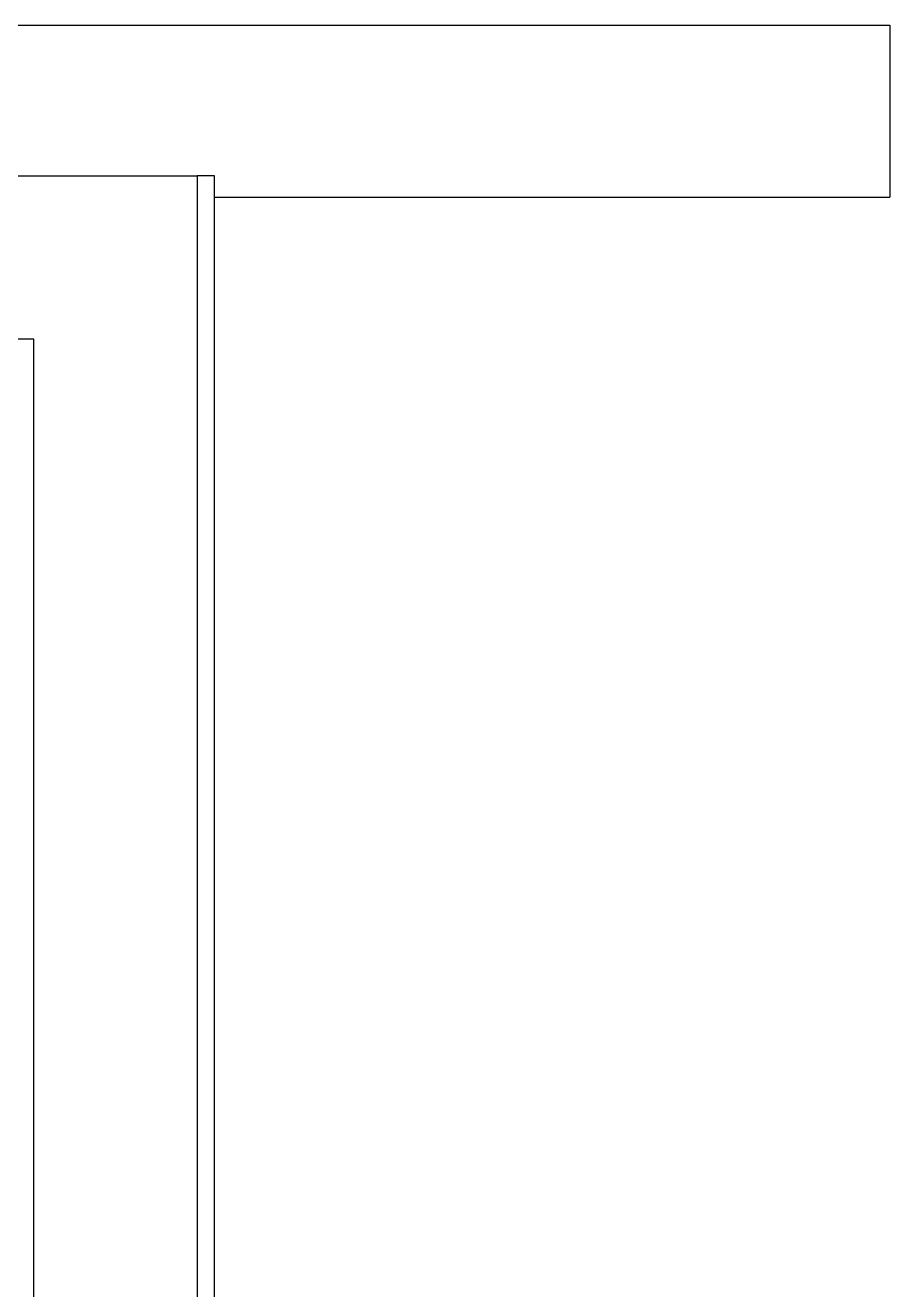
# Model space of a CAD drawing. Header units: millimetres. Extents: x -27104 to 125781, y -3376 to 46996.
# Drawn here: x 121471.49 to 121491.15, y 18993.54 to 19022.3 of the extents above; entities that cross this region are included whole.
import ezdxf

# ---------------------------------------------------------------- set-up
doc = ezdxf.new("R2010")
doc.units = ezdxf.units.MM
doc.header["$LTSCALE"] = 100
doc.header["$MEASUREMENT"] = 0
doc.layers.get('0').update_dxf_attribs({"linetype": 'CONTINUOUS'})
doc.layers.add('ELE9', color=9, linetype='CONTINUOUS')

# ---------------------------------------------------------------- blocks, each defined once
blk = doc.blocks.new('ggtyu')
at = {"layer": 'ELE9', "color": 253, "ltscale": 0.1}
for points in [[(59785.565, 19022.295), (59916.153, 19022.295)], [(59916.153, 19022.295), (59916.153, 19018.383)], [(59740.079, 18986.689), (59740.079, 19018.872), (59900.404, 19018.872), (59900.404, 18968.788), (59896.687, 18968.788), (59896.687, 19015.155), (59870.08, 19015.155), (59870.08, 18972.506), (59881.036, 18972.506), (59881.036, 18968.788), (59866.363, 18968.788), (59866.363, 19015.155), (59839.756, 19015.155), (59839.756, 18972.506), (59850.712, 18972.506), (59850.712, 18968.788), (59839.756, 18968.788), (59839.756, 18964.778), (59836.039, 18964.778), (59836.039, 19015.155), (59743.796, 19015.155), (59743.796, 18986.689), (59740.079, 18986.689)], [(59896.687, 18968.397), (59900.795, 18968.397), (59900.795, 19018.872), (59900.404, 19018.872)], [(59900.795, 19018.383), (59916.153, 19018.383)]]:
    blk.add_lwpolyline(points, dxfattribs=at)

msp = doc.modelspace()

# ---------------------------------------------------------------- block references
msp.add_blockref('ggtyu', (61575, 0))

doc.saveas('drawing.dxf')
